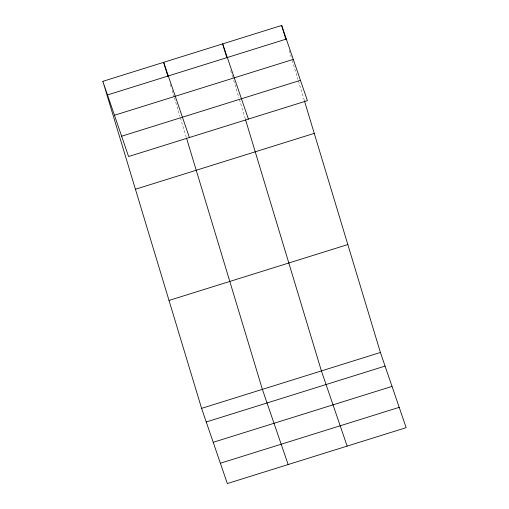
<?xml version="1.0" encoding="UTF-8"?>
<svg xmlns="http://www.w3.org/2000/svg" width="509" height="509" viewBox="0 0 509 509"><rect width="100%" height="100%" fill="white"/><g stroke="black" fill="none" stroke-linecap="round" stroke-linejoin="round"><path stroke-width="0.38" stroke-dasharray="2.54 1.91" d="M289.233 50.531L291.301 57.371M292.217 60.412L297.956 79.41M298.414 80.931L304.153 99.929M230.685 70.49L232.747 77.33M233.669 80.371L238.944 97.849M239.402 99.37L245.37 119.131M170.299 84.373L171.215 87.414M172.131 90.456L174.199 97.295M174.428 98.052L179.938 116.294M180.396 117.814L186.364 137.57"/><path stroke-width="0.76" d="M102.843 81.332L281.662 25.45L307.404 100.642L128.586 156.524L102.843 81.332L201.596 408.358L227.338 483.55L406.157 427.668L380.414 352.476L304.382 100.687M107.507 94.948L286.325 39.066M114.461 115.269L293.279 59.388M121.632 136.208L300.45 80.32M135.432 189.253L314.25 133.371M169.007 300.444L347.825 244.555M201.596 408.358L380.414 352.476M206.253 421.974L385.071 366.086M213.214 442.296L392.032 386.407M220.384 463.228L399.196 407.346M248.398 119.081L222.649 43.895L226.785 57.574M347.144 446.107L321.402 370.915L245.599 119.889M189.386 137.525L163.643 62.333L168.002 76.776M288.139 464.552L262.389 389.36L186.593 138.333M281.662 25.45L285.791 39.129"/></g></svg>
